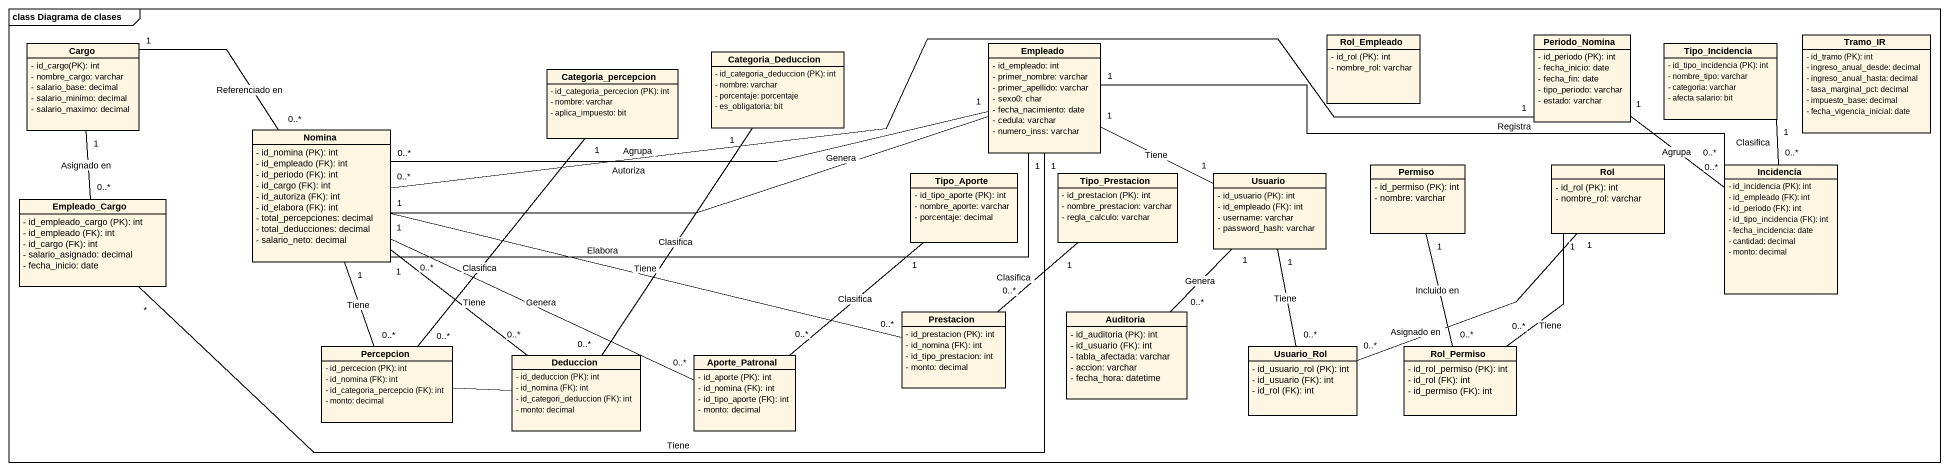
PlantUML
@startuml
mainframe class Diagrama de clases
hide circle
hide empty members
skinparam classAttributeIconSize 0
class Cargo {
  {field} - id_cargo(PK): int
  - nombre_cargo: varchar
  - salario_base: decimal
  - salario_minimo: decimal
  - salario_maximo: decimal
}
class Categoria_Deduccion {
  {field} - id_categoria_deduccion (PK): int
  - nombre: varchar
  - porcentaje: porcentaje
  - es_obligatoria: bit
}
class Empleado {
  - id_empleado: int
  - primer_nombre: varchar
  - primer_apellido: varchar
  - sexo0: char
  - fecha_nacimiento: date
  - cedula: varchar
  - numero_inss: varchar
}
class Rol_Empleado {
  {field} - id_rol (PK): int
  - nombre_rol: varchar
}
class Periodo_Nomina {
  {field} - id_periodo (PK): int
  - fecha_inicio: date
  - fecha_fin: date
  - tipo_periodo: varchar
  - estado: varchar
}
class Tipo_Incidencia {
  {field} - id_tipo_incidencia (PK): int
  - nombre_tipo: varchar
  - categoria: varchar
  - afecta salario: bit
}
class Tramo_IR {
  {field} - id_tramo (PK): int
  - ingreso_anual_desde: decimal
  - ingreso_anual_hasta: decimal
  - tasa_marginal_pct: decimal
  - impuesto_base: decimal
  - fecha_vigencia_inicial: date
}
class Categoria_percepcion {
  {field} - id_categoria_percecion (PK): int
  - nombre: varchar
  - aplica_impuesto: bit
}
class Nomina {
  {field} - id_nomina (PK): int
  {field} - id_empleado (FK): int
  {field} - id_periodo (FK): int
  {field} - id_cargo (FK): int
  {field} - id_autoriza (FK): int
  {field} - id_elabora (FK): int
  - total_percepciones: decimal
  - total_deducciones: decimal
  - salario_neto: decimal
}
class Permiso {
  {field} - id_permiso (PK): int
  - nombre: varchar
}
class Rol {
  {field} - id_rol (PK): int
  - nombre_rol: varchar
}
class Incidencia {
  {field} - id_incidencia (PK): int
  {field} - id_empleado (FK): int
  {field} - id_periodo (FK): int
  {field} - id_tipo_incidencia (FK): int
  - fecha_incidencia: date
  - cantidad: decimal
  - monto: decimal
}
class Empleado_Cargo {
  {field} - id_empleado_cargo (PK): int
  {field} - id_empleado (FK): int
  {field} - id_cargo (FK): int
  - salario_asignado: decimal
  - fecha_inicio: date
}
class Tipo_Aporte {
  {field} - id_tipo_aporte (PK): int
  - nombre_aporte: varchar
  - porcentaje: decimal
}
class Tipo_Prestacion {
  {field} - id_prestacion (PK): int
  - nombre_prestacion: varchar
  - regla_calculo: varchar
}
class Usuario {
  {field} - id_usuario (PK): int
  {field} - id_empleado (FK): int
  - username: varchar
  - password_hash: varchar
}
class Prestacion {
  {field} - id_prestacion (PK): int
  {field} - id_nomina (FK): int
  - id_tipo_prestacion: int
  - monto: decimal
}
class Auditoria {
  {field} - id_auditoria (PK): int
  {field} - id_usuario (FK): int
  - tabla_afectada: varchar
  - accion: varchar
  - fecha_hora: datetime
}
class Percepcion {
  {field} - id_percecion (PK): int
  {field} - id_nomina (FK): int
  {field} - id_categoria_percepcio (FK): int
  - monto: decimal
}
class Deduccion {
  {field} - id_deduccion (PK): int
  {field} - id_nomina (FK): int
  {field} - id_categori_deduccion (FK): int
  - monto: decimal
}
class Aporte_Patronal {
  {field} - id_aporte (PK): int
  {field} - id_nomina (FK): int
  {field} - id_tipo_aporte (FK): int
  - monto: decimal
}
class Usuario_Rol {
  {field} - id_usuario_rol (PK): int
  {field} - id_usuario (FK): int
  {field} - id_rol (FK): int
}
class Rol_Permiso {
  {field} - id_rol_permiso (PK): int
  {field} - id_rol (FK): int
  {field} - id_permiso (FK): int
}
Cargo "1" -right- "0..*" Nomina : Referenciado en
Cargo "1" -- "0..*" Empleado_Cargo : Asignado en
Categoria_Deduccion "1" -- "0..*" Deduccion : Clasifica
Empleado -left- Nomina : Genera
Empleado "1" -left- "0..*" Nomina : Autoriza
Empleado "1" -left- "0..*" Nomina : Elabora
Empleado "1" -right- "0..*" Incidencia : Registra
Empleado "1" -right- "1" Usuario : Tiene
Periodo_Nomina "1" -- "0..*" Incidencia : Agrupa
Tipo_Incidencia "1" -- "0..*" Incidencia : Clasifica
Categoria_percepcion "1" -- "0..*" Percepcion : Clasifica
Nomina "0..*" -right- "1" Periodo_Nomina : Agrupa
Nomina "1" -right- "0..*" Prestacion : Tiene
Nomina "1" -- "0..*" Percepcion : Tiene
Nomina "1" -- "0..*" Deduccion : Tiene
Nomina "1" -right- "0..*" Aporte_Patronal : Genera
Permiso "1" -- "0..*" Rol_Permiso : Incluido en
Rol "1" -left- "0..*" Usuario_Rol : Asignado en
Rol "1" -- "0..*" Rol_Permiso : Tiene
Empleado_Cargo "*" -right- "1" Empleado : Tiene
Tipo_Aporte "1" -- "0..*" Aporte_Patronal : Clasifica
Tipo_Prestacion "1" -- "0..*" Prestacion : Clasifica
Usuario "1" -- "0..*" Auditoria : Genera
Usuario "1" -- "0..*" Usuario_Rol : Tiene
Percepcion -right- Deduccion
@enduml
